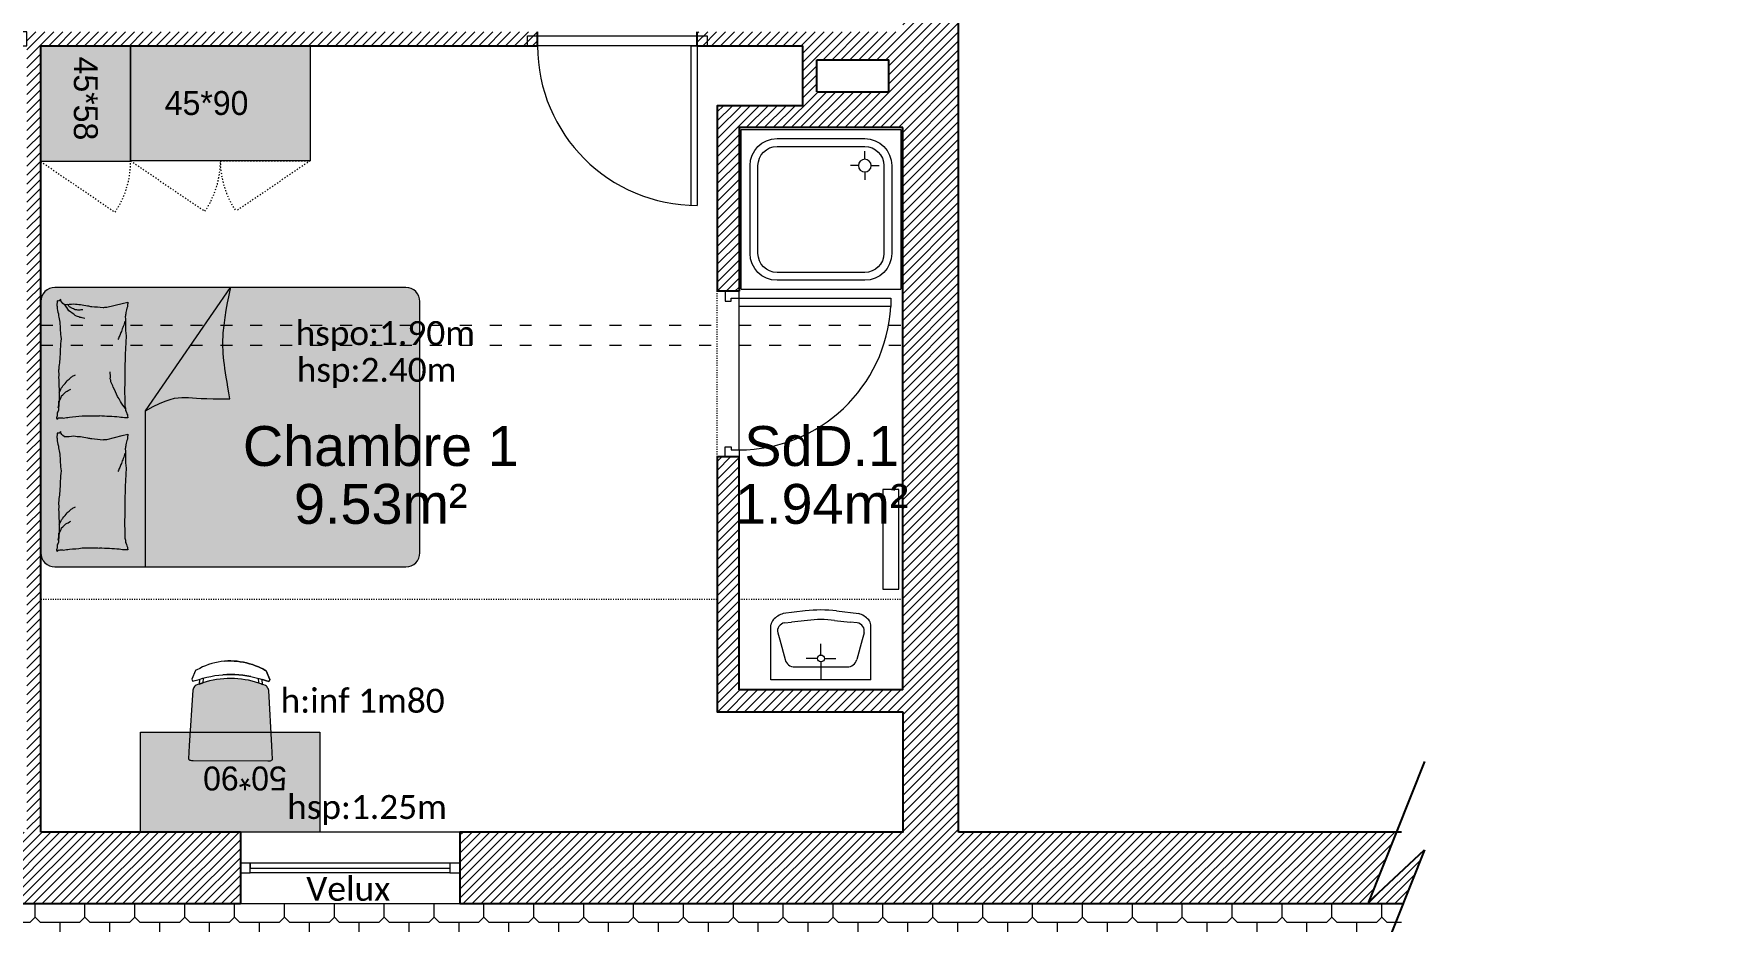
# Model space of a CAD drawing. Header units: millimetres. Extents: x -14819 to 43195, y -10328 to 20814.
# Drawn here: x 37018 to 37867, y 9416 to 9860 of the extents above; entities that cross this region are included whole.
import ezdxf
from ezdxf.enums import TextEntityAlignment as Align

# ---------------------------------------------------------------- set-up
doc = ezdxf.new("R2010")
doc.units = ezdxf.units.MM
doc.linetypes.add('ACAD_ISO03W100', pattern=[30, 12, -18])
doc.linetypes.add('Chemin', pattern=[0.5, 0.3, -0.2])
for name, color, linetype, lineweight in [('05 - Menuiserie', 150, 'Continuous', 5), ('14 - Sanitaires', 130, 'Continuous', 9), ('1_DV_BF', 21, 'Continuous', 5), ('50 - Signes', 12, 'Continuous', 9), ('52 - Projections', 22, 'ACAD_ISO03W100', 5), ('59 - TxT', 120, 'Continuous', 0), ('_Texte', 7, 'Continuous', 15), ('DV_Furnitures', 250, 'Continuous', 5), ('DV_Hatch bedroom', 21, 'Continuous', 5), ('hauteur inf1.8m', 11, 'Continuous', 0), ('Menuiserie_cps', 7, 'Continuous', 15), ('Mur_coupe', 7, 'Continuous', 25), ('Mur_projeté', 8, 'ACAD_ISO03W100', 18), ('Mur_vu', 8, 'Continuous', 18)]:
    doc.layers.add(name, color=color, linetype=linetype, lineweight=lineweight)
doc.layers.add('10 - Hachures', color=7, linetype='Continuous', lineweight=18, true_color=0x646464)
for name, color, linetype in [('DV_Bulkhead', 40, 'Continuous'), ('DV_Text block', 20, 'Continuous'), ('DV_TEXTE', 10, 'Continuous')]:
    doc.layers.add(name, color=color, linetype=linetype)
doc.layers.add('DV_Surface', color=241, linetype='Continuous', plot=False)
doc.layers.add('Menuiserie_seuil', color=8, linetype='Continuous', lineweight=9, plot=False)
doc.styles.add('Legend', font='calibri.ttf')
doc.styles.get("Standard").update_dxf_attribs({"font": 'arial.ttf'})
pattern_1 = [(45, (30000, 0), (-2.245064, 2.245064), [])]

# ---------------------------------------------------------------- blocks, each defined once
blk = doc.blocks.new('Fenetre_110')
blk.add_lwpolyline([(0.05, 0.05), (0.05, 0), (0, 0), (0, 0.05), (1.1, 0.05), (1.1, 0), (1.05, 0), (1.05, 0.05), (1.05, 0.025), (0.05, 0.025), (0.05, 0), (1.05, 0)])
blk = doc.blocks.new('Porte_Simple_Droite_80')
at = {"layer": 'Menuiserie_cps', "color": 1, "lineweight": 9}
for points in [[(0, 0), (0, 0.8)], [(0.03, 0.8), (0.03, 0), (0, 0)]]:
    blk.add_lwpolyline(points, dxfattribs=at)
at = {"layer": 'Menuiserie_cps', "lineweight": 9}
blk.add_arc((0, 0), 0.8, 0, 90, dxfattribs=at)
at = {"layer": 'Menuiserie_seuil'}
blk.add_lwpolyline([(-0.05, 0), (0.85, 0), (0.85, -0.05), (-0.05, -0.05)], close=True, dxfattribs=at)
blk = doc.blocks.new('A$Cf6694d94')
at = {"layer": '14 - Sanitaires', "color": 251, "true_color": 0x666666}
for p, q in [((80, 80), (80, 0)), ((62, 75.5), (18, 75.5)), ((62, 71.56), (18, 71.56)), ((4.5, 62), (4.5, 18)), ((8.44, 62), (8.44, 18)), ((71.56, 18), (71.56, 62)), ((75.5, 18), (75.5, 62)), ((14.8, 18), (10.8, 18)), ((18, 21.2), (18, 25.2)), ((21.2, 18), (25.2, 18)), ((18, 14.8), (18, 10.8)), ((0, 0), (80, 0)), ((18, 8.44), (62, 8.44)), ((18, 4.5), (62, 4.5))]:
    blk.add_line(p, q, dxfattribs=at)
blk.add_lwpolyline([(80, 80), (0, 80), (0, 0)], dxfattribs=at)
blk.add_circle((18, 18), 3.2, dxfattribs=at)
for centre, radius, start, end in [((18, 62), 13.5, 90, 180), ((18, 62), 9.56, 90, 180), ((62, 62), 13.5, 359.99998, 89.99998), ((62, 62), 9.56, 359.99998, 89.99998), ((18, 18), 13.5, 180, 270), ((18, 18), 9.56, 180, 270), ((62, 18), 13.5, 270, 359.99998), ((62, 18), 9.56, 270, 359.99998)]:
    blk.add_arc(centre, radius, start, end, dxfattribs=at)
blk = doc.blocks.new('A$Cbc0bb2b0')
at = {"layer": '05 - Menuiserie', "linetype": 'Continuous'}
for points in [[(-37.57, 17.63), (-33.04, 15.5), (-34.32, 12.79), (-35.68, 13.42), (-37.38, 9.8), (-40.54, 11.29), (-37.57, 17.63)], [(37.57, -17.63), (33.04, -15.5), (31.77, -18.22), (33.13, -18.86), (31.43, -22.48), (34.6, -23.96), (37.57, -17.63)], [(27.66, -20.71), (31.43, -22.48), (-0.85, -91.28), (-4.62, -89.51), (27.66, -20.71)]]:
    blk.add_lwpolyline(points, dxfattribs=at)
at = {"layer": '50 - Signes', "linetype": 'Continuous'}
blk.add_arc((31.65, -22.49), 76.21, 154.92756, 241.57557, dxfattribs=at)
blk = doc.blocks.new('A$C25e289c3')
at = {"layer": '14 - Sanitaires', "color": 251, "true_color": 0x666666}
for p, q in [((-34.54, 32.92), (-33.19, 43.97)), ((-28.5, 43.22), (-28.9, 39.75)), ((0, 50.08), (-27.6, 50.08)), ((-23.48, 46.63), (-20.1, 45.71)), ((-20.1, 45.71), (-10.16, 43.01)), ((0, 50.08), (0, 0)), ((-29.8, 31.82), (-28.9, 39.75)), ((-6.47, 11.89), (-6.47, 38.19)), ((-10.72, 26.76), (-10.72, 32.43)), ((-34.54, 17.15), (-33.19, 6.11)), ((-29.8, 18.25), (-28.9, 10.32)), ((-12.44, 25.04), (-18.11, 25.04)), ((-10.72, 23.32), (-10.72, 17.65)), ((-9, 25.04), (0, 25.04)), ((-28.5, 6.85), (-28.9, 10.32)), ((0, 0), (-27.6, 0)), ((-23.48, 3.44), (-20.1, 4.36)), ((-20.1, 4.36), (-10.16, 7.06))]:
    blk.add_line(p, q, dxfattribs=at)
for centre, radius, start, end in [((-21.94, 40.52), 11.77, 133.97635, 162.94205), ((-27, 45.24), 4.87, 97.01427, 129.7093), ((-24.53, 42.77), 4, 74.79761, 173.50739), ((-11.47, 38.19), 5, 0, 74.79755), ((29.98, 25.04), 65, 173.0334, 186.96631), ((29.82, 25.04), 60, 173.50736, 186.49237), ((-10.72, 25.04), 1.72, 270, 269.99998), ((-11.47, 11.89), 5, 285.20236, 359.99992), ((-21.94, 9.56), 11.77, 197.05786, 226.02356), ((-27, 4.84), 4.87, 230.29062, 262.98564), ((-24.53, 7.3), 4, 186.49252, 285.2023)]:
    blk.add_arc(centre, radius, start, end, dxfattribs=at)
blk = doc.blocks.new('*U1101')
at = {"layer": 'DV_Hatch bedroom', "lineweight": 5}
h = blk.add_hatch(color=256, dxfattribs=at)
h.dxf.hatch_style = 1
edge = h.paths.add_edge_path()
edge.add_line((847.05, 46.88), (973.05, 46.88))
edge.add_arc((973.05, 53.88), 7, 270, 360)
edge.add_line((980.05, 53.88), (980.05, 229.88))
edge.add_arc((973.05, 229.88), 7, 0, 90)
edge.add_line((973.05, 236.88), (847.05, 236.88))
edge.add_arc((847.05, 229.88), 7, 90, 180)
edge.add_line((840.05, 229.88), (840.05, 53.88))
edge.add_arc((847.05, 53.88), 7, 180, 270)
blk.add_line((918.25, 184.49), (980.05, 141.75))
at = {"lineweight": 5}
blk.add_lwpolyline([(847.05, 46.88), (973.05, 46.88, 0.414214), (980.05, 53.88), (980.05, 229.88, 0.414214), (973.05, 236.88), (847.05, 236.88, 0.414214), (840.05, 229.88), (840.05, 53.88, 0.414214)], format="xyb", close=True, dxfattribs=at)
for points in [[(905.37, 225.22, -0.263368), (907.98, 226.98, -0.494818), (907.12, 228.72, -0.049225), (905.47, 228.89, -0.036831), (903.27, 228.72, -0.031893), (899.72, 227.97, 0.035782), (896.56, 227.31, 0.032941), (888.19, 226.76, 0.026564), (877.81, 227.31, 0.017905), (874.3, 227.81, -0.033397), (872.42, 228.02, -0.03204), (868.96, 227.96, 0.018442), (862.95, 227.67, 0.010837), (856.91, 227.74, 0.014624), (852.44, 228.02, 0.111249), (850.33, 228.71, -0.153708), (848.76, 229.07, -0.076444), (848.06, 228.91, -0.215512), (847.88, 228.72, -0.585858), (848.13, 228.44, 0.363489), (848.58, 228.2, 0.191716), (848.59, 227.12, -0.129675), (848.41, 225.57, -0.01735), (848.69, 224, 0.019326), (848.93, 222.59, 0.018818), (849.55, 216.21, 0.021828), (849.63, 210.68, 0.006204), (849.5, 207.52)], [(905.38, 225.25, 0.027201), (905.65, 220.27, 0.042281), (905.38, 217.06, 0.01097), (904.7, 213.52, -0.018299), (904.32, 211.38, -0.023305), (903.78, 205.68, -0.073041), (903.97, 203.85), (905.89, 196.15), (906.6, 193.34, 0.510228), (906.51, 193.24, 0.023571), (904.14, 193.52, 0.034494), (901.27, 194.21, -0.047825), (899.18, 194.65, -0.078669), (894.93, 194.46, 0.06251), (889.59, 194.05, 0.008153), (885.33, 194.32, -0.008762), (881.36, 194.57, -0.007153), (872.38, 194.85, -0.005484), (860.68, 194.92, -0.014345), (854.45, 194.71, -0.04058), (852.26, 194.4, -0.062981), (851.27, 194.03, 0.048309), (849.98, 193.52, 0.03973), (848.72, 193.26, 0.36606), (848.58, 193.34, 0.117014), (848.53, 194.18, -0.028341), (848.93, 197.55, -0.001963), (849.5, 207.52)], [(853.49, 228.2, 0.088153), (856.71, 227.87, 0.088153), (859.62, 226.45, 0.077547), (861.64, 224.43, 0.077547), (862.95, 221.89)], [(861.14, 227.67, 0.027842), (863.36, 226.68, 0.048685), (864.53, 225.92, 0.023666), (867.14, 223.65, 0.031223), (868.91, 221.72, 0.046801), (869.39, 221, 0.023191), (870.14, 219.44)], [(971.56, 225.22, -0.263368), (974.17, 226.98, -0.494818), (973.32, 228.72, -0.049225), (971.67, 228.89, -0.036831), (969.46, 228.72, -0.031893), (965.92, 227.97, 0.035782), (962.75, 227.31, 0.032941), (954.38, 226.76, 0.026564), (944, 227.31, 0.017905), (940.5, 227.81, -0.033397), (938.61, 228.02, -0.03204), (935.15, 227.96, 0.018442), (929.15, 227.67, 0.010837), (923.1, 227.74, 0.014624), (918.63, 228.02, 0.111249), (916.53, 228.71, -0.153708), (914.95, 229.07, -0.076444), (914.26, 228.91, -0.215512), (914.08, 228.72, -0.585858), (914.32, 228.44, 0.363489), (914.78, 228.2, 0.191716), (914.78, 227.12, -0.129675), (914.6, 225.57, -0.01735), (914.88, 224, 0.019326), (915.13, 222.59, 0.018818), (915.75, 216.21, 0.021828), (915.83, 210.68, 0.006204), (915.7, 207.52)], [(971.58, 225.25, 0.027201), (971.85, 220.27, 0.042281), (971.58, 217.06, 0.01097), (970.89, 213.52, -0.018299), (970.51, 211.38, -0.023305), (969.98, 205.68, -0.073041), (970.16, 203.85), (972.09, 196.15), (972.79, 193.34, 0.510228), (972.7, 193.24, 0.023571), (970.34, 193.52, 0.034494), (967.46, 194.21, -0.047825), (965.38, 194.65, -0.078669), (961.12, 194.46, 0.06251), (955.79, 194.05, 0.008153), (951.52, 194.32, -0.008762), (947.55, 194.57, -0.007153), (938.58, 194.85, -0.005484), (926.87, 194.92, -0.014345), (920.64, 194.71, -0.04058), (918.46, 194.4, -0.062981), (917.46, 194.03, 0.048309), (916.18, 193.52, 0.03973), (914.91, 193.26, 0.36606), (914.78, 193.34, 0.117014), (914.73, 194.18, -0.028341), (915.13, 197.55, -0.001963), (915.7, 207.52)], [(919.68, 228.2, 0.088153), (922.91, 227.87, 0.088153), (925.82, 226.45, 0.077547), (927.84, 224.43, 0.077547), (929.15, 221.89)], [(927.34, 227.67, 0.027842), (929.56, 226.68, 0.048685), (930.73, 225.92, 0.023666), (933.33, 223.65, 0.031223), (935.11, 221.72, 0.046801), (935.59, 221, 0.023191), (936.34, 219.44)], [(964.55, 214.89, 0.047525), (965.03, 217.32, 0.047525), (965.96, 219.62, 0.077379), (968.33, 222.86, 0.077379), (971.58, 225.22)], [(968.93, 215.76, 0.064164), (968.66, 217.93, 0.082127), (968.93, 219.62, 0.013244), (969.29, 220.57, 0.015448), (969.64, 221.37, 0.070312), (970.39, 222.52, 0.05369), (971.72, 223.73)], [(896.93, 194.71, 0.009729), (894.39, 195.56, 0.009729), (891.87, 196.5, 0.007971), (889.84, 197.34, 0.007971), (887.84, 198.25)], [(919.33, 194.57, 0.016108), (922.97, 197.02, 0.024599), (925.47, 198.42, 0.009477), (930.05, 200.6, 0.015937), (932.83, 201.75, 0.072521), (934.36, 202.09, 0.033339), (937.74, 202.1)], [(963.13, 194.71, 0.009729), (960.58, 195.56, 0.009729), (958.07, 196.5, 0.007971), (956.04, 197.34, 0.007971), (954.04, 198.25)]]:
    blk.add_lwpolyline(points, format="xyb")
blk.add_open_spline([(840.05, 184.49), (866.12, 184.49), (892.18, 184.49), (918.25, 184.49), (924.58, 173.48), (925.5, 164.73), (924.13, 155.19), (924.31, 142.17)], degree=3, knots=[0, 0, 0, 0, 1, 1, 1, 2, 3, 3, 3, 3])
blk.add_open_spline([(924.31, 142.17), (940.9, 144.9), (954.06, 147.53), (980.05, 141.75), (980.05, 141.75)], degree=3)
blk = doc.blocks.new('*U1105')
at = {"layer": 'DV_Hatch bedroom', "lineweight": 5}
h = blk.add_hatch(color=256, dxfattribs=at)
h.dxf.hatch_style = 1
h.paths.add_polyline_path([(-22.5, 58), (22.5, 58), (22.5, 0), (-22.5, 0)])
at = {"linetype": 'ACAD_ISO03W100', "lineweight": 5, "ltscale": 0.05}
blk.add_lwpolyline([(22.5, 58), (-14.69, 83.33, 0.150587), (-22.5, 58)], format="xyb", dxfattribs=at)
at = {"lineweight": 5}
blk.add_lwpolyline([(-22.5, 58), (22.5, 58), (22.5, 0), (-22.5, 0), (-22.5, 58)], dxfattribs=at)
at = {"layer": 'DV_Text block', "insert": (-6.05, 5.4), "char_height": 12, "width": 43.696, "attachment_point": 1, "rotation": 90}
blk.add_mtext('{\\fDM Sans|b0|i0|c0|p2;45*58}', dxfattribs=at)
blk = doc.blocks.new('A$C0be1e304')
at = {"layer": 'DV_Hatch bedroom', "lineweight": 5}
h = blk.add_hatch(color=256, dxfattribs=at)
h.dxf.hatch_style = 1
h.paths.add_polyline_path([(90, 25.33), (0, 25.33), (0, 82.92), (90, 82.92)])
at = {"lineweight": 5}
blk.add_lwpolyline([(90, 25.33), (0, 25.33), (0, 82.92), (90, 82.92), (90, 25.33)], dxfattribs=at)
at = {"linetype": 'ACAD_ISO03W100', "lineweight": 5, "ltscale": 0.05}
for points in [[(37.19, 0, 0.150587), (45, 25.33), (0, 25.33)], [(52.81, 0, -0.150587), (45, 25.33), (90, 25.33)]]:
    blk.add_lwpolyline(points, format="xyb", close=True, dxfattribs=at)
at = {"layer": 'DV_Text block', "insert": (17.1, 60.28), "char_height": 12, "width": 58.1297, "attachment_point": 1}
blk.add_mtext('{\\fDM Sans|b0|i0|c0|p2;45*90}', dxfattribs=at)
blk = doc.blocks.new('*U1100')
at = {"layer": 'DV_Hatch bedroom', "lineweight": 5}
h = blk.add_hatch(color=256, dxfattribs=at)
h.dxf.hatch_style = 1
h.paths.add_polyline_path([(19.61, -0.05), (19.99, -0.12), (20.36, -0.23), (20.64, -0.36), (20.88, -0.54), (20.99, -0.68), (21.03, -0.85), (20.66, -7.57), (19.03, -35.35), (18.9, -35.82), (18.71, -36.27), (18.46, -36.69), (18.16, -37.08), (17.82, -37.42), (17.43, -37.72), (15.77, -38.38), (14.08, -38.96), (12.37, -39.49), (10.63, -39.94), (8.89, -40.33), (7.13, -40.64), (5.35, -40.89), (3.57, -41.06), (1.79, -41.17), (0, -41.21), (-1.79, -41.17), (-3.57, -41.06), (-5.35, -40.89), (-7.13, -40.64), (-8.89, -40.33), (-10.63, -39.94), (-12.37, -39.49), (-14.08, -38.96), (-15.77, -38.38), (-17.43, -37.72), (-17.82, -37.42), (-18.16, -37.08), (-18.46, -36.69), (-18.71, -36.27), (-18.9, -35.82), (-19.03, -35.35), (-20.66, -7.57), (-21.03, -0.85), (-21, -0.72), (-20.94, -0.61), (-20.86, -0.51), (-20.62, -0.35), (-20.36, -0.23), (-19.99, -0.12), (-19.61, -0.05), (-19.22, -0.01), (-18.82, 0), (-18.73, 0), (18.73, 0), (18.82, 0), (19.22, -0.01)])
h.paths.add_polyline_path([(2.02, -43.22), (4.04, -43.09)])
h.paths.add_polyline_path([(0, -43.28), (2.02, -43.22)])
at = {"lineweight": 5}
for p, q in [((-19.54, -40.71), (-19.24, -39.99)), ((-19.54, -40.71), (-19.24, -39.99)), ((-17.76, -45.06), (-19.54, -40.71)), ((-17.76, -45.06), (-19.54, -40.71)), ((-19.24, -39.99), (-18.99, -39.86)), ((-19.24, -39.99), (-18.99, -39.86)), ((-18.99, -39.86), (-17.82, -40.05)), ((-18.99, -39.86), (-17.82, -40.05)), ((-17.82, -40.05), (-15.91, -40.71)), ((-17.82, -40.05), (-15.91, -40.71)), ((-15.91, -40.71), (-13.98, -41.3)), ((-15.91, -40.71), (-13.98, -41.3)), ((-15.87, -38.34), (-14.88, -38.69)), ((-15.63, -40.8), (-15.87, -38.34)), ((-15.87, -38.34), (-14.88, -38.69)), ((-15.63, -40.8), (-15.87, -38.34)), ((-14.88, -38.69), (-13.9, -39.02)), ((-14.88, -38.69), (-13.9, -39.02)), ((-13.98, -41.3), (-12.02, -41.81)), ((-13.98, -41.3), (-12.02, -41.81)), ((-13.9, -39.02), (-13.67, -41.38)), ((-13.9, -39.02), (-13.67, -41.38)), ((-12.02, -41.81), (-10.04, -42.24)), ((-12.02, -41.81), (-10.04, -42.24)), ((-10.04, -42.24), (-8.05, -42.6)), ((-10.04, -42.24), (-8.05, -42.6)), ((10.04, -42.24), (12.02, -41.81)), ((12.02, -41.81), (13.98, -41.3)), ((13.67, -41.38), (13.9, -39.02)), ((13.67, -41.38), (13.9, -39.02)), ((13.9, -39.02), (14.88, -38.69)), ((13.9, -39.02), (14.88, -38.69)), ((13.98, -41.3), (15.91, -40.71)), ((14.88, -38.69), (15.87, -38.34)), ((14.88, -38.69), (15.87, -38.34)), ((15.87, -38.34), (15.63, -40.8)), ((15.87, -38.34), (15.63, -40.8)), ((-17.49, -45.22), (-17.76, -45.06)), ((-17.49, -45.22), (-17.76, -45.06)), ((-17.07, -45.46), (-17.49, -45.22)), ((-17.07, -45.46), (-17.49, -45.22)), ((-15.64, -46.22), (-17.07, -45.46)), ((-15.64, -46.22), (-17.07, -45.46)), ((-14.17, -46.92), (-15.64, -46.22)), ((-14.17, -46.92), (-15.64, -46.22)), ((-12.68, -47.55), (-14.17, -46.92)), ((-12.68, -47.55), (-14.17, -46.92)), ((-11.15, -48.11), (-12.68, -47.55)), ((-11.15, -48.11), (-12.68, -47.55)), ((-9.61, -48.6), (-11.15, -48.11)), ((-9.61, -48.6), (-11.15, -48.11)), ((-8.04, -49.02), (-9.61, -48.6)), ((-8.04, -49.02), (-9.61, -48.6)), ((-8.05, -42.6), (-6.05, -42.89)), ((-8.05, -42.6), (-6.05, -42.89)), ((-6.45, -49.37), (-8.04, -49.02)), ((-6.45, -49.37), (-8.04, -49.02)), ((-4.85, -49.64), (-6.45, -49.37)), ((-4.85, -49.64), (-6.45, -49.37)), ((-6.05, -42.89), (-4.04, -43.09)), ((-6.05, -42.89), (-4.04, -43.09)), ((-3.24, -49.85), (-4.85, -49.64)), ((-3.24, -49.85), (-4.85, -49.64))]:
    blk.add_line(p, q, dxfattribs=at)
for points in [[(6.05, -42.89), (8.05, -42.6), (10.04, -42.24), (8.05, -42.6)], [(15.91, -40.71), (17.82, -40.05), (18.99, -39.86), (19.24, -39.99), (19.54, -40.71), (19.24, -39.99), (18.99, -39.86), (17.82, -40.05)], [(19.54, -40.71), (17.76, -45.06), (17.49, -45.22), (17.76, -45.06)], [(-4.04, -43.09), (-2.02, -43.22), (0, -43.28), (2.02, -43.22), (4.04, -43.09), (6.05, -42.89), (4.04, -43.09), (2.02, -43.22), (0, -43.28), (-2.02, -43.22)], [(6.26, -49.41), (4.71, -49.66), (3.15, -49.85), (1.57, -49.98), (0, -50.03), (-1.62, -49.97), (-3.24, -49.85), (-1.62, -49.97), (0, -50.03), (1.57, -49.98), (3.15, -49.85), (4.71, -49.66)], [(10.84, -48.22), (9.33, -48.68), (7.8, -49.08), (6.26, -49.41), (7.8, -49.08), (9.33, -48.68)], [(14.89, -46.59), (13.78, -47.09), (13.78, -47.09), (12.32, -47.69), (10.84, -48.22), (12.32, -47.69), (13.78, -47.09), (13.78, -47.09)], [(17.07, -45.46), (15.99, -46.04), (14.89, -46.59), (15.99, -46.04)], [(17.49, -45.22), (17.07, -45.46), (17.07, -45.46), (17.07, -45.46)]]:
    blk.add_lwpolyline(points, close=True, dxfattribs=at)
blk.add_lwpolyline([(10.04, -42.24), (12.02, -41.81), (13.98, -41.3), (15.91, -40.71)], dxfattribs=at)
blk.add_polyline3d([(19.61, -0.05, 0), (19.99, -0.12, 0), (20.36, -0.23, 0), (20.64, -0.36, 0), (20.88, -0.54, 0), (20.99, -0.68, 0), (21.03, -0.85, 0), (20.66, -7.57, 0), (19.03, -35.35, 0), (18.9, -35.82, 0), (18.71, -36.27, 0), (18.46, -36.69, 0), (18.16, -37.08, 0), (17.82, -37.42, 0), (17.43, -37.72, 0), (15.77, -38.38, 0), (14.08, -38.96, 0), (12.37, -39.49, 0), (10.63, -39.94, 0), (8.89, -40.33, 0), (7.13, -40.64, 0), (5.35, -40.89, 0), (3.57, -41.06, 0), (1.79, -41.17, 0), (0, -41.21, 0), (-1.79, -41.17, 0), (-3.57, -41.06, 0), (-5.35, -40.89, 0), (-7.13, -40.64, 0), (-8.89, -40.33, 0), (-10.63, -39.94, 0), (-12.37, -39.49, 0), (-14.08, -38.96, 0), (-15.77, -38.38, 0), (-17.43, -37.72, 0), (-17.82, -37.42, 0), (-18.16, -37.08, 0), (-18.46, -36.69, 0), (-18.71, -36.27, 0), (-18.9, -35.82, 0), (-19.03, -35.35, 0), (-20.66, -7.57, 0), (-21.03, -0.85, 0), (-21, -0.72, 0), (-20.94, -0.61, 0), (-20.86, -0.51, 0), (-20.62, -0.35, 0), (-20.36, -0.23, 0), (-19.99, -0.12, 0), (-19.61, -0.05, 0), (-19.22, -0.01, 0), (-18.82, 0, 0), (-18.73, 0, 0), (18.73, 0, 0), (18.82, 0, 0), (19.22, -0.01, 0), (19.61, -0.05, 0)], dxfattribs=at)
blk.add_polyline3d([(19.61, -0.05, 0), (19.99, -0.12, 0), (20.36, -0.23, 0), (20.64, -0.36, 0), (20.88, -0.54, 0), (20.99, -0.68, 0), (21.03, -0.85, 0), (20.66, -7.57, 0), (19.03, -35.35, 0), (18.9, -35.82, 0), (18.71, -36.27, 0), (18.46, -36.69, 0), (18.16, -37.08, 0), (17.82, -37.42, 0), (17.43, -37.72, 0), (15.77, -38.38, 0), (14.08, -38.96, 0), (12.37, -39.49, 0), (10.63, -39.94, 0), (8.89, -40.33, 0), (7.13, -40.64, 0), (5.35, -40.89, 0), (3.57, -41.06, 0), (1.79, -41.17, 0), (0, -41.21, 0), (-1.79, -41.17, 0), (-3.57, -41.06, 0), (-5.35, -40.89, 0), (-7.13, -40.64, 0), (-8.89, -40.33, 0), (-10.63, -39.94, 0), (-12.37, -39.49, 0), (-14.08, -38.96, 0), (-15.77, -38.38, 0), (-17.43, -37.72, 0), (-17.82, -37.42, 0), (-18.16, -37.08, 0), (-18.46, -36.69, 0), (-18.71, -36.27, 0), (-18.9, -35.82, 0), (-19.03, -35.35, 0), (-20.66, -7.57, 0), (-21.03, -0.85, 0), (-21, -0.72, 0), (-20.94, -0.61, 0), (-20.86, -0.51, 0), (-20.62, -0.35, 0), (-20.36, -0.23, 0), (-19.99, -0.12, 0), (-19.61, -0.05, 0), (-19.22, -0.01, 0), (-18.82, 0, 0), (-18.73, 0, 0), (18.73, 0, 0), (18.82, 0, 0), (19.22, -0.01, 0), (19.61, -0.05, 0)], close=True, dxfattribs=at)
blk = doc.blocks.new('kdkd')
at = {"layer": 'DV_Hatch bedroom', "transparency": 33554687}
h = blk.add_hatch(color=256, dxfattribs=at)
h.dxf.hatch_style = 1
h.paths.add_polyline_path([(347.3378, 26.5695), (347.8378, 26.5695), (347.8378, 27.4706), (347.3378, 27.4706)])
at = {"layer": '1_DV_BF', "color": 18, "lineweight": 5, "true_color": 0x000000}
blk.add_lwpolyline([(347.3378, 27.4678), (347.8378, 27.4678), (347.8378, 26.5695), (347.3378, 26.5695), (347.3378, 27.4678)], dxfattribs=at)
at = {"layer": 'DV_TEXTE', "insert": (347.6291, 27.3023), "char_height": 0.12, "width": 0.567519, "attachment_point": 1, "rotation": 270}
blk.add_mtext('{\\fDM Sans|b0|i0|c0|p2;\\C10;50*90}', dxfattribs=at)

msp = doc.modelspace()

# ---------------------------------------------------------------- hatches: boundary and pattern name
at = {"layer": '10 - Hachures', "lineweight": 18}
h = msp.add_hatch(dxfattribs=at)
h.set_pattern_fill('ANSI31', color=256)
h.set_pattern_definition(pattern_1)
h.paths.add_polyline_path([(37228.44, 10498.17), (37228.44, 10464.17), (37350.44, 10464.17), (37350.44, 10212.17), (37359.44, 10212.17), (37359.44, 10475.17), (37453.44, 10475.17), (37453.44, 9861.17), (37350.44, 9861.17), (37350.44, 9854.17), (37403.44, 9854.17), (37403.44, 9824.17), (37360.44, 9824.17), (37360.44, 9731.17), (37371.44, 9731.17), (37371.44, 9813.17), (37453.44, 9813.17), (37453.44, 9531.47), (37371.44, 9531.47), (37371.44, 9648.17), (37360.44, 9648.17), (37360.44, 9520.47), (37453.44, 9520.47), (37453.44, 9460.17), (37231.44, 9460.17), (37231.44, 9424.17), (37704.2, 9424.17), (37714.96, 9451.22), (37686.92, 9425.01), (37700.9, 9460.17), (37481.44, 9460.17), (37481.44, 10464.17), (37690.25, 10464.17), (37703.77, 10498.17)])
h.paths.add_polyline_path([(37446.44, 9831.17), (37446.44, 9847.17), (37410.44, 9847.17), (37410.44, 9831.17)], flags=16)
h = msp.add_hatch(dxfattribs=at)
h.set_pattern_fill('ANSI31', color=256)
h.set_pattern_definition(pattern_1)
h.paths.add_polyline_path([(37121.44, 9424.17), (37121.44, 9460.17), (37021.44, 9460.17), (37021.44, 9854.17), (37270.44, 9854.17), (37270.44, 9861.17), (37014.44, 9861.17), (37014.44, 9460.17), (36914.44, 9460.17), (36914.44, 9424.17)])
at = {"layer": '10 - Hachures'}
h = msp.add_hatch(dxfattribs=at)
h.set_pattern_fill('G_TUILE_3', color=256, scale=50)
h.set_pattern_definition([(0, (5646.03, 11715.093), (12.5, 25), [20, -5, 20, -5]), (90, (5643.529, 11717.593), (-12.5, 25), [22.5, -27.5]), (45, (5641.029, 11715.093), (12.5, 25), [3.535534, -67.175144]), (135, (5646.029, 11715.093), (-12.5, 25), [3.535534, -67.175144])])
h.paths.add_polyline_path([(36656.57, 9243.71), (36658.31, 9205.17), (36681.35, 9205.17), (37703.44, 9205.17), (37703.44, 9424.17), (36648.46, 9424.17)])

# ---------------------------------------------------------------- linework, layer by layer
at = {"layer": '10 - Hachures', "lineweight": 18, "elevation": 195}
msp.add_lwpolyline([(37371.44, 9651.67), (37371.44, 9723.5)], dxfattribs=at)
at = {"layer": '14 - Sanitaires', "color": 251, "true_color": 0x666666, "elevation": 195}
msp.add_lwpolyline([(37451.44, 9581.86), (37451.44, 9631.86), (37443.44, 9631.86), (37443.44, 9581.86), (37451.44, 9581.86)], dxfattribs=at)
at = {"layer": '52 - Projections', "ltscale": 0.04, "elevation": 195}
for points in [[(37360.44, 9648.17), (37360.44, 9731.17)], [(37021.44, 9576.86), (37360.44, 9576.86)], [(37371.44, 9576.86), (37453.44, 9576.86)]]:
    msp.add_lwpolyline(points, dxfattribs=at)
at = {"layer": 'DV_Surface'}
msp.add_circle((37342.95, 10053.35, 195), 1501.31, dxfattribs=at)
at = {"layer": 'Mur_coupe'}
for p, q in [((37453.44, 9531.47, 195), (37371.44, 9531.47, 195)), ((37121.44, 9460.17, 195), (37021.44, 9460.17, 195)), ((37703.44, 9460.17, 195), (37481.44, 9460.17, 195)), ((37121.44, 9424.17, 195), (36914.44, 9424.17, 195)), ((37704.2, 9424.17, 195), (37231.44, 9424.17, 195))]:
    msp.add_line(p, q, dxfattribs=at)
at = {"layer": 'Mur_coupe', "elevation": 195, "flags": 128}
for points in [[(37481.44, 9460.17), (37481.44, 10464.17), (37703.44, 10464.17)], [(37021.44, 9460.17), (37021.44, 9854.17)], [(37021.44, 9854.17), (37270.44, 9854.17)], [(37270.44, 9854.17), (37270.44, 9861.17)], [(37350.44, 9854.17), (37350.44, 9861.17)], [(37350.44, 9854.17), (37403.44, 9854.17)], [(37403.44, 9824.17), (37403.44, 9854.17)], [(37410.44, 9831.17), (37410.44, 9847.17)], [(37410.44, 9847.17), (37446.44, 9847.17)], [(37446.44, 9831.17), (37446.44, 9847.17)], [(37410.44, 9831.17), (37446.44, 9831.17)], [(37403.44, 9824.17), (37403.44, 9824.17)], [(37453.44, 9531.47), (37453.44, 9813.17)], [(37714.96, 9495.51), (37686.92, 9425.01), (37714.96, 9451.22)], [(37121.44, 9460.17), (37121.44, 9424.17)], [(37231.44, 9460.17), (37231.44, 9424.17)], [(37714.96, 9451.22), (37686.92, 9380.72), (37714.96, 9406.93)]]:
    msp.add_lwpolyline(points, dxfattribs=at)
at = {"layer": 'Mur_coupe', "elevation": 195}
for points in [[(37403.44, 9824.17), (37360.44, 9824.17), (37360.44, 9731.17)], [(37453.44, 9813.17), (37371.44, 9813.17), (37371.44, 9731.17)], [(37371.44, 9731.17), (37360.44, 9731.17)], [(37371.44, 9531.47), (37371.44, 9648.17), (37360.44, 9648.17), (37360.44, 9520.47), (37453.44, 9520.47)], [(37453.44, 9520.47), (37453.44, 9460.17), (37231.44, 9460.17)]]:
    msp.add_lwpolyline(points, dxfattribs=at)
at = {"layer": 'Mur_projeté', "ltscale": 0.5, "elevation": 195, "flags": 128}
for points in [[(37021.44, 9714.17), (37360.44, 9714.17)], [(37371.44, 9714.17), (37453.44, 9714.17)], [(37021.44, 9704.17), (37360.44, 9704.17)], [(37371.44, 9704.17), (37453.44, 9704.17)]]:
    msp.add_lwpolyline(points, dxfattribs=at)
at = {"layer": 'Mur_vu', "elevation": 195, "flags": 128}
for points in [[(37231.44, 9460.17), (37121.44, 9460.17)], [(37231.44, 9424.17), (37121.44, 9424.17)]]:
    msp.add_lwpolyline(points, dxfattribs=at)

# ---------------------------------------------------------------- block references
at = {"layer": '05 - Menuiserie'}
for p, rotation in [((36972.94, 9861.17, 195), 25.13489956183669), ((37364.44, 9689.67, 195), 115.1348995618367)]:
    msp.add_blockref('A$Cbc0bb2b0', p, dxfattribs=dict(at, rotation=rotation))
at = {"layer": '05 - Menuiserie', "xscale": 100, "yscale": 100, "zscale": 100, "rotation": 180}
msp.add_blockref('Porte_Simple_Droite_80', (37350.44, 9854.17, 195), dxfattribs=at)
at = {"layer": '05 - Menuiserie', "xscale": -100, "yscale": 100, "zscale": 100}
msp.add_blockref('Fenetre_110', (37231.44, 9439.67, 195), dxfattribs=at)
at = {"layer": '14 - Sanitaires', "linetype": 'Continuous', "xscale": -1, "rotation": 90}
msp.add_blockref('A$Cf6694d94', (37452.44, 9812.17, 195), dxfattribs=at)
at = {"layer": '14 - Sanitaires', "linetype": 'Continuous', "rotation": 270}
msp.add_blockref('A$C25e289c3', (37387.4, 9536.47, 195), dxfattribs=at)
at = {"layer": 'DV_Bulkhead', "xscale": 100, "yscale": 100, "zscale": 100, "rotation": 269.9999999999955}
msp.add_blockref('kdkd', (34414.49, 44243.95, 195), dxfattribs=at)
at = {"layer": 'DV_Furnitures'}
for name, p, rotation in [('*U1105', (37043.94, 9854.17, 195), 180), ('*U1101', (37258.32, 8753.01, 195), 89.99999999997962)]:
    msp.add_blockref(name, p, dxfattribs=dict(at, rotation=rotation))
msp.add_blockref('A$C0be1e304', (37066.44, 9771.24, 195), dxfattribs=at)
at = {"layer": 'DV_Furnitures', "xscale": -1, "rotation": 179.738119633609}
msp.add_blockref('*U1100', (37116.48, 9495.93, 195), dxfattribs=at)

# ---------------------------------------------------------------- texts
at = {"layer": '59 - TxT', "linetype": 'Continuous'}
for s, p in [('Chambre 1', (37191.81, 9643.64, 195)), ('SdD.1', (37412.86, 9643.64, 195)), ('9.53m²', (37191.81, 9614.64, 195)), ('1.94m²', (37412.86, 9614.64, 195))]:
    msp.add_text(s, height=20, dxfattribs=at).set_placement(p, align=Align.CENTER)
at = {"layer": '_Texte', "linetype": 'Chemin', "ltscale": 0.1, "style": 'Legend'}
for s, p in [('hspo:1.90m', (37149.13, 9704.23, 195)), ('hsp:2.40m', (37149.69, 9685.8, 195)), ('hsp:1.25m', (37144.9, 9466.74, 195)), ('Velux', (37154.46, 9425.72, 195))]:
    msp.add_text(s, height=12, dxfattribs=at).set_placement(p)
at = {"layer": 'hauteur inf1.8m', "linetype": 'Chemin', "ltscale": 0.1, "style": 'Legend'}
msp.add_text('h:inf 1m80', height=12, rotation=360, dxfattribs=at).set_placement((37141.6, 9519.99, 195))

doc.saveas('drawing.dxf')
